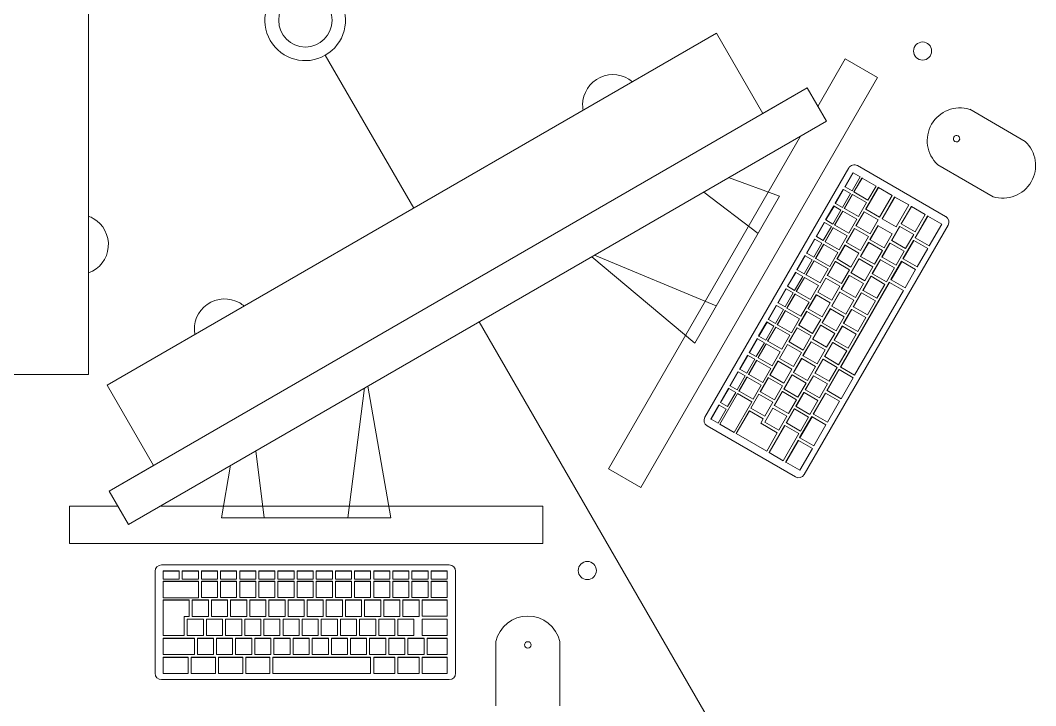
# Model space of a CAD drawing. Header units: millimetres. Extents: x 155927 to 326028, y -36033 to 97293.
# Drawn here: x 183388 to 184395, y 20202 to 20882 of the extents above; entities that cross this region are included whole.
import ezdxf

# ---------------------------------------------------------------- set-up
doc = ezdxf.new("R2010")
doc.units = ezdxf.units.MM
doc.header["$MEASUREMENT"] = 0
for name, color, linetype, lineweight in [('A-GENM', 8, 'CONTINUOUS', 9), ('E-ELEC-EQPM', 8, 'CONTINUOUS', 9), ('I-FURN', 8, 'CONTINUOUS', 9)]:
    doc.layers.add(name, color=color, linetype=linetype, lineweight=lineweight)

msp = doc.modelspace()

# ---------------------------------------------------------------- linework, layer by layer
at = {"layer": 'A-GENM'}
for p, q in [((184384.9, 20761.9), (184329.9, 20793.7)), ((184067, 20488.2), (184209.8, 20735.5)), ((184218.4, 20737.8), (184306, 20687.2)), ((184298.2, 20738.7), (184353.1, 20707)), ((184205.9, 20716.9), (184213.9, 20730.8)), ((184214.2, 20730.6), (184206.2, 20716.8)), ((184213.1, 20712.8), (184221.1, 20726.7)), ((184214.2, 20730.6), (184213.9, 20730.8)), ((184221.1, 20726.7), (184214.2, 20730.6)), ((184214.8, 20711.8), (184222.8, 20725.7)), ((184223, 20725.5), (184215, 20711.7)), ((184223, 20725.5), (184222.8, 20725.7)), ((184236.9, 20717.5), (184223, 20725.5)), ((184196.4, 20700.5), (184204.4, 20714.3)), ((184204.7, 20714.2), (184196.7, 20700.3)), ((184204.7, 20714.2), (184204.4, 20714.3)), ((184211.6, 20710.2), (184204.7, 20714.2)), ((184206.2, 20716.8), (184205.9, 20716.9)), ((184206.2, 20716.8), (184213.1, 20712.8)), ((184215, 20711.7), (184214.8, 20711.8)), ((184215, 20711.7), (184228.9, 20703.7)), ((184226.5, 20694.7), (184239, 20716.3)), ((184239.2, 20716.2), (184226.7, 20694.5)), ((184228.9, 20703.7), (184236.9, 20717.5)), ((184239.2, 20716.2), (184239, 20716.3)), ((184253, 20708.2), (184239.2, 20716.2)), ((184203.6, 20696.3), (184211.6, 20710.2)), ((184205.3, 20695.4), (184213.3, 20709.2)), ((184213.5, 20709.1), (184205.5, 20695.2)), ((184213.5, 20709.1), (184213.3, 20709.2)), ((184227.4, 20701.1), (184213.5, 20709.1)), ((184219.4, 20687.2), (184227.4, 20701.1)), ((184240.5, 20686.6), (184253, 20708.2)), ((184242.9, 20685.2), (184255.4, 20706.9)), ((184255.6, 20706.7), (184243.1, 20685.1)), ((184255.6, 20706.7), (184255.4, 20706.9)), ((184269.4, 20698.8), (184255.6, 20706.7)), ((184186.9, 20684), (184194.9, 20697.9)), ((184195.2, 20697.7), (184187.2, 20683.9)), ((184194.1, 20679.9), (184202.1, 20693.7)), ((184195.2, 20697.7), (184194.9, 20697.9)), ((184202.1, 20693.7), (184195.2, 20697.7)), ((184195.8, 20678.9), (184203.8, 20692.8)), ((184204, 20692.6), (184196, 20678.8)), ((184196.7, 20700.3), (184196.4, 20700.5)), ((184196.7, 20700.3), (184203.6, 20696.3)), ((184204, 20692.6), (184203.8, 20692.8)), ((184217.9, 20684.6), (184204, 20692.6)), ((184205.5, 20695.2), (184205.3, 20695.4)), ((184205.5, 20695.2), (184219.4, 20687.2)), ((184217, 20678.2), (184225, 20692.1)), ((184225.2, 20692), (184217.2, 20678.1)), ((184225.2, 20692), (184225, 20692.1)), ((184239, 20684), (184225.2, 20692)), ((184226.7, 20694.5), (184226.5, 20694.7)), ((184226.7, 20694.5), (184240.5, 20686.6)), ((184256.9, 20677.1), (184269.4, 20698.8)), ((184261.7, 20680.1), (184271.7, 20697.4)), ((184272, 20697.3), (184262, 20680)), ((184272, 20697.3), (184271.7, 20697.4)), ((184285.8, 20689.3), (184272, 20697.3)), ((184177.4, 20667.6), (184185.4, 20681.4)), ((184185.7, 20681.3), (184177.7, 20667.4)), ((184185.7, 20681.3), (184185.4, 20681.4)), ((184192.6, 20677.3), (184185.7, 20681.3)), ((184187.2, 20683.9), (184186.9, 20684)), ((184187.2, 20683.9), (184194.1, 20679.9)), ((184209.9, 20670.8), (184217.9, 20684.6)), ((184231, 20670.1), (184239, 20684)), ((184243.1, 20685.1), (184242.9, 20685.2)), ((184243.1, 20685.1), (184256.9, 20677.1)), ((184275.6, 20666.3), (184288.1, 20687.9)), ((184275.8, 20672), (184285.8, 20689.3)), ((184288.4, 20687.8), (184275.9, 20666.2)), ((184288.4, 20687.8), (184288.1, 20687.9)), ((184302.2, 20679.8), (184288.4, 20687.8)), ((184308.4, 20678.6), (184165.6, 20431.3)), ((184184.6, 20663.4), (184192.6, 20677.3)), ((184186.3, 20662.4), (184194.3, 20676.3)), ((184194.5, 20676.2), (184186.5, 20662.3)), ((184194.5, 20676.2), (184194.3, 20676.3)), ((184208.4, 20668.2), (184194.5, 20676.2)), ((184196, 20678.8), (184195.8, 20678.9)), ((184196, 20678.8), (184209.9, 20670.8)), ((184207.5, 20661.8), (184215.5, 20675.6)), ((184215.7, 20675.5), (184207.7, 20661.6)), ((184215.7, 20675.5), (184215.5, 20675.6)), ((184229.5, 20667.5), (184215.7, 20675.5)), ((184217.2, 20678.1), (184217, 20678.2)), ((184217.2, 20678.1), (184231, 20670.1)), ((184230.9, 20664.4), (184238.9, 20678.3)), ((184239.1, 20678.2), (184231.1, 20664.3)), ((184239.1, 20678.2), (184238.9, 20678.3)), ((184252.9, 20670.2), (184239.1, 20678.2)), ((184252.2, 20663.6), (184260.2, 20677.5)), ((184260.5, 20677.4), (184252.5, 20663.5)), ((184260.5, 20677.4), (184260.2, 20677.5)), ((184274.3, 20669.4), (184260.5, 20677.4)), ((184262, 20680), (184261.7, 20680.1)), ((184262, 20680), (184275.8, 20672)), ((184289.7, 20658.2), (184302.2, 20679.8)), ((184167.9, 20651.1), (184175.9, 20665)), ((184176.2, 20664.8), (184168.2, 20651)), ((184175.1, 20647), (184183.1, 20660.8)), ((184176.2, 20664.8), (184175.9, 20665)), ((184183.1, 20660.8), (184176.2, 20664.8)), ((184177.7, 20667.4), (184177.4, 20667.6)), ((184177.7, 20667.4), (184184.6, 20663.4)), ((184186.5, 20662.3), (184186.3, 20662.4)), ((184186.5, 20662.3), (184200.4, 20654.3)), ((184200.4, 20654.3), (184208.4, 20668.2)), ((184207.7, 20661.6), (184207.5, 20661.8)), ((184207.7, 20661.6), (184221.5, 20653.7)), ((184221.4, 20648), (184229.4, 20661.8)), ((184221.5, 20653.7), (184229.5, 20667.5)), ((184229.6, 20661.7), (184221.6, 20647.8)), ((184229.6, 20661.7), (184229.4, 20661.8)), ((184243.4, 20653.7), (184229.6, 20661.7)), ((184231.1, 20664.3), (184230.9, 20664.4)), ((184231.1, 20664.3), (184244.9, 20656.3)), ((184242.7, 20647.2), (184250.7, 20661)), ((184251, 20660.9), (184243, 20647)), ((184244.9, 20656.3), (184252.9, 20670.2)), ((184251, 20660.9), (184250.7, 20661)), ((184264.8, 20652.9), (184251, 20660.9)), ((184252.5, 20663.5), (184252.2, 20663.6)), ((184252.5, 20663.5), (184266.3, 20655.5)), ((184263.6, 20645.5), (184274.1, 20663.7)), ((184274.4, 20663.6), (184263.9, 20645.4)), ((184266.3, 20655.5), (184274.3, 20669.4)), ((184274.4, 20663.6), (184274.1, 20663.7)), ((184288.2, 20655.6), (184274.4, 20663.6)), ((184275.9, 20666.2), (184275.6, 20666.3)), ((184275.9, 20666.2), (184289.7, 20658.2)), ((184168.2, 20651), (184167.9, 20651.1)), ((184168.2, 20651), (184175.1, 20647)), ((184176.8, 20646), (184184.8, 20659.8)), ((184185, 20659.7), (184177, 20645.8)), ((184185, 20659.7), (184184.8, 20659.8)), ((184198.9, 20651.7), (184185, 20659.7)), ((184190.9, 20637.9), (184198.9, 20651.7)), ((184198, 20645.3), (184206, 20659.2)), ((184206.2, 20659), (184198.2, 20645.2)), ((184206.2, 20659), (184206, 20659.2)), ((184220, 20651.1), (184206.2, 20659)), ((184212, 20637.2), (184220, 20651.1)), ((184235.4, 20639.9), (184243.4, 20653.7)), ((184256.8, 20639.1), (184264.8, 20652.9)), ((184277.7, 20637.4), (184288.2, 20655.6)), ((184158.4, 20634.7), (184166.4, 20648.5)), ((184166.7, 20648.4), (184158.7, 20634.5)), ((184165.6, 20630.5), (184173.6, 20644.4)), ((184166.7, 20648.4), (184166.4, 20648.5)), ((184173.6, 20644.4), (184166.7, 20648.4)), ((184167.3, 20629.5), (184175.3, 20643.4)), ((184175.5, 20643.3), (184167.5, 20629.4)), ((184175.5, 20643.3), (184175.3, 20643.4)), ((184189.4, 20635.3), (184175.5, 20643.3)), ((184177, 20645.8), (184176.8, 20646)), ((184177, 20645.8), (184190.9, 20637.9)), ((184188.5, 20628.9), (184196.5, 20642.7)), ((184196.7, 20642.6), (184188.7, 20628.7)), ((184196.7, 20642.6), (184196.5, 20642.7)), ((184210.5, 20634.6), (184196.7, 20642.6)), ((184198.2, 20645.2), (184198, 20645.3)), ((184198.2, 20645.2), (184212, 20637.2)), ((184211.9, 20631.5), (184219.9, 20645.4)), ((184220.1, 20645.2), (184212.1, 20631.4)), ((184220.1, 20645.2), (184219.9, 20645.4)), ((184233.9, 20637.3), (184220.1, 20645.2)), ((184221.6, 20647.8), (184221.4, 20648)), ((184221.6, 20647.8), (184235.4, 20639.9)), ((184233.2, 20630.7), (184241.2, 20644.6)), ((184241.5, 20644.4), (184233.5, 20630.6)), ((184241.5, 20644.4), (184241.2, 20644.6)), ((184255.3, 20636.5), (184241.5, 20644.4)), ((184243, 20647), (184242.7, 20647.2)), ((184243, 20647), (184256.8, 20639.1)), ((184251.6, 20624.7), (184262.1, 20642.9)), ((184262.4, 20642.8), (184251.9, 20624.6)), ((184262.4, 20642.8), (184262.1, 20642.9)), ((184276.2, 20634.8), (184262.4, 20642.8)), ((184263.9, 20645.4), (184263.6, 20645.5)), ((184263.9, 20645.4), (184277.7, 20637.4)), ((184148.9, 20618.2), (184156.9, 20632.1)), ((184157.2, 20631.9), (184149.2, 20618.1)), ((184157.2, 20631.9), (184156.9, 20632.1)), ((184164.1, 20627.9), (184157.2, 20631.9)), ((184158.7, 20634.5), (184158.4, 20634.7)), ((184158.7, 20634.5), (184165.6, 20630.5)), ((184181.4, 20621.4), (184189.4, 20635.3)), ((184202.5, 20620.8), (184210.5, 20634.6)), ((184212.1, 20631.4), (184211.9, 20631.5)), ((184212.1, 20631.4), (184225.9, 20623.4)), ((184225.9, 20623.4), (184233.9, 20637.3)), ((184233.5, 20630.6), (184233.2, 20630.7)), ((184233.5, 20630.6), (184247.3, 20622.6)), ((184247.3, 20622.6), (184255.3, 20636.5)), ((184265.7, 20616.6), (184276.2, 20634.8)), ((184156.1, 20614.1), (184164.1, 20627.9)), ((184157.8, 20613.1), (184165.8, 20626.9)), ((184166, 20626.8), (184158, 20612.9)), ((184166, 20626.8), (184165.8, 20626.9)), ((184179.9, 20618.8), (184166, 20626.8)), ((184167.5, 20629.4), (184167.3, 20629.5)), ((184167.5, 20629.4), (184181.4, 20621.4)), ((184179, 20612.4), (184187, 20626.3)), ((184187.2, 20626.1), (184179.2, 20612.3)), ((184187.2, 20626.1), (184187, 20626.3)), ((184201, 20618.2), (184187.2, 20626.1)), ((184188.7, 20628.7), (184188.5, 20628.9)), ((184188.7, 20628.7), (184202.5, 20620.8)), ((184201.6, 20538.1), (184250.1, 20622.1)), ((184250.4, 20622), (184201.9, 20538)), ((184202.4, 20615.1), (184210.4, 20628.9)), ((184210.6, 20628.8), (184202.6, 20614.9)), ((184210.6, 20628.8), (184210.4, 20628.9)), ((184224.4, 20620.8), (184210.6, 20628.8)), ((184216.4, 20607), (184224.4, 20620.8)), ((184223.7, 20614.3), (184231.7, 20628.1)), ((184232, 20628), (184224, 20614.1)), ((184232, 20628), (184231.7, 20628.1)), ((184245.8, 20620), (184232, 20628)), ((184250.4, 20622), (184250.1, 20622.1)), ((184264.2, 20614), (184250.4, 20622)), ((184251.9, 20624.6), (184251.6, 20624.7)), ((184251.9, 20624.6), (184265.7, 20616.6)), ((184139.4, 20601.7), (184147.4, 20615.6)), ((184147.7, 20615.5), (184139.7, 20601.6)), ((184146.6, 20597.6), (184154.6, 20611.5)), ((184147.7, 20615.5), (184147.4, 20615.6)), ((184154.6, 20611.5), (184147.7, 20615.5)), ((184148.3, 20596.6), (184156.3, 20610.5)), ((184156.5, 20610.3), (184148.5, 20596.5)), ((184149.2, 20618.1), (184148.9, 20618.2)), ((184149.2, 20618.1), (184156.1, 20614.1)), ((184156.5, 20610.3), (184156.3, 20610.5)), ((184170.4, 20602.4), (184156.5, 20610.3)), ((184158, 20612.9), (184157.8, 20613.1)), ((184158, 20612.9), (184171.9, 20605)), ((184171.9, 20605), (184179.9, 20618.8)), ((184179.2, 20612.3), (184179, 20612.4)), ((184179.2, 20612.3), (184193, 20604.3)), ((184192.9, 20598.6), (184200.9, 20612.5)), ((184193, 20604.3), (184201, 20618.2)), ((184201.1, 20612.3), (184193.1, 20598.5)), ((184201.1, 20612.3), (184200.9, 20612.5)), ((184214.9, 20604.4), (184201.1, 20612.3)), ((184202.6, 20614.9), (184202.4, 20615.1)), ((184202.6, 20614.9), (184216.4, 20607)), ((184214.2, 20597.8), (184222.2, 20611.7)), ((184222.5, 20611.5), (184214.5, 20597.7)), ((184215.7, 20530), (184264.2, 20614)), ((184222.5, 20611.5), (184222.2, 20611.7)), ((184236.3, 20603.6), (184222.5, 20611.5)), ((184224, 20614.1), (184223.7, 20614.3)), ((184224, 20614.1), (184237.8, 20606.2)), ((184237.8, 20606.2), (184245.8, 20620)), ((184139.7, 20601.6), (184139.4, 20601.7)), ((184139.7, 20601.6), (184146.6, 20597.6)), ((184162.4, 20588.5), (184170.4, 20602.4)), ((184169.5, 20596), (184177.5, 20609.8)), ((184177.7, 20609.7), (184169.7, 20595.8)), ((184177.7, 20609.7), (184177.5, 20609.8)), ((184191.5, 20601.7), (184177.7, 20609.7)), ((184183.5, 20587.8), (184191.5, 20601.7)), ((184206.9, 20590.5), (184214.9, 20604.4)), ((184228.3, 20589.7), (184236.3, 20603.6)), ((184129.9, 20585.3), (184137.9, 20599.1)), ((184138.2, 20599), (184130.2, 20585.2)), ((184137.1, 20581.2), (184145.1, 20595)), ((184138.2, 20599), (184137.9, 20599.1)), ((184145.1, 20595), (184138.2, 20599)), ((184138.8, 20580.2), (184146.8, 20594)), ((184147, 20593.9), (184139, 20580)), ((184147, 20593.9), (184146.8, 20594)), ((184160.9, 20585.9), (184147, 20593.9)), ((184148.5, 20596.5), (184148.3, 20596.6)), ((184148.5, 20596.5), (184162.4, 20588.5)), ((184160, 20579.5), (184168, 20593.4)), ((184168.2, 20593.2), (184160.2, 20579.4)), ((184168.2, 20593.2), (184168, 20593.4)), ((184182, 20585.2), (184168.2, 20593.2)), ((184169.7, 20595.8), (184169.5, 20596)), ((184169.7, 20595.8), (184183.5, 20587.8)), ((184183.4, 20582.2), (184191.4, 20596)), ((184191.6, 20595.9), (184183.6, 20582)), ((184191.6, 20595.9), (184191.4, 20596)), ((184205.4, 20587.9), (184191.6, 20595.9)), ((184193.1, 20598.5), (184192.9, 20598.6)), ((184193.1, 20598.5), (184206.9, 20590.5)), ((184204.7, 20581.4), (184212.7, 20595.2)), ((184213, 20595.1), (184205, 20581.2)), ((184213, 20595.1), (184212.7, 20595.2)), ((184226.8, 20587.1), (184213, 20595.1)), ((184214.5, 20597.7), (184214.2, 20597.8)), ((184214.5, 20597.7), (184228.3, 20589.7)), ((184120.4, 20568.8), (184128.4, 20582.7)), ((184128.7, 20582.6), (184120.7, 20568.7)), ((184128.7, 20582.6), (184128.4, 20582.7)), ((184135.6, 20578.6), (184128.7, 20582.6)), ((184130.2, 20585.2), (184129.9, 20585.3)), ((184130.2, 20585.2), (184137.1, 20581.2)), ((184139, 20580), (184138.8, 20580.2)), ((184139, 20580), (184152.9, 20572.1)), ((184152.9, 20572.1), (184160.9, 20585.9)), ((184174, 20571.4), (184182, 20585.2)), ((184183.6, 20582), (184183.4, 20582.2)), ((184183.6, 20582), (184197.4, 20574)), ((184197.4, 20574), (184205.4, 20587.9)), ((184205, 20581.2), (184204.7, 20581.4)), ((184205, 20581.2), (184218.8, 20573.2)), ((184218.8, 20573.2), (184226.8, 20587.1)), ((184127.6, 20564.7), (184135.6, 20578.6)), ((184129.3, 20563.7), (184137.3, 20577.6)), ((184137.5, 20577.4), (184129.5, 20563.6)), ((184137.5, 20577.4), (184137.3, 20577.6)), ((184151.4, 20569.5), (184137.5, 20577.4)), ((184150.5, 20563.1), (184158.5, 20576.9)), ((184158.7, 20576.8), (184150.7, 20562.9)), ((184158.7, 20576.8), (184158.5, 20576.9)), ((184172.5, 20568.8), (184158.7, 20576.8)), ((184160.2, 20579.4), (184160, 20579.5)), ((184160.2, 20579.4), (184174, 20571.4)), ((184173.9, 20565.7), (184181.9, 20579.6)), ((184182.1, 20579.4), (184174.1, 20565.6)), ((184182.1, 20579.4), (184181.9, 20579.6)), ((184195.9, 20571.4), (184182.1, 20579.4)), ((184187.9, 20557.6), (184195.9, 20571.4)), ((184195.2, 20564.9), (184203.2, 20578.8)), ((184203.5, 20578.6), (184195.5, 20564.8)), ((184203.5, 20578.6), (184203.2, 20578.8)), ((184217.3, 20570.6), (184203.5, 20578.6)), ((184209.3, 20556.8), (184217.3, 20570.6)), ((184110.9, 20552.4), (184118.9, 20566.2)), ((184119.2, 20566.1), (184111.2, 20552.2)), ((184118.1, 20548.3), (184126.1, 20562.1)), ((184119.2, 20566.1), (184118.9, 20566.2)), ((184126.1, 20562.1), (184119.2, 20566.1)), ((184119.8, 20547.3), (184127.8, 20561.1)), ((184128, 20561), (184120, 20547.1)), ((184120.7, 20568.7), (184120.4, 20568.8)), ((184120.7, 20568.7), (184127.6, 20564.7)), ((184128, 20561), (184127.8, 20561.1)), ((184141.9, 20553), (184128, 20561)), ((184129.5, 20563.6), (184129.3, 20563.7)), ((184129.5, 20563.6), (184143.4, 20555.6)), ((184141, 20546.6), (184149, 20560.5)), ((184149.2, 20560.3), (184141.2, 20546.5)), ((184143.4, 20555.6), (184151.4, 20569.5)), ((184149.2, 20560.3), (184149, 20560.5)), ((184163, 20552.3), (184149.2, 20560.3)), ((184150.7, 20562.9), (184150.5, 20563.1)), ((184150.7, 20562.9), (184164.5, 20554.9)), ((184164.4, 20549.3), (184172.4, 20563.1)), ((184164.5, 20554.9), (184172.5, 20568.8)), ((184172.6, 20563), (184164.6, 20549.1)), ((184172.6, 20563), (184172.4, 20563.1)), ((184186.4, 20555), (184172.6, 20563)), ((184174.1, 20565.6), (184173.9, 20565.7)), ((184174.1, 20565.6), (184187.9, 20557.6)), ((184185.7, 20548.5), (184193.7, 20562.3)), ((184194, 20562.2), (184186, 20548.3)), ((184194, 20562.2), (184193.7, 20562.3)), ((184207.8, 20554.2), (184194, 20562.2)), ((184195.5, 20564.8), (184195.2, 20564.9)), ((184195.5, 20564.8), (184209.3, 20556.8)), ((184101.4, 20535.9), (184109.4, 20549.8)), ((184109.7, 20549.6), (184101.7, 20535.8)), ((184109.7, 20549.6), (184109.4, 20549.8)), ((184116.6, 20545.7), (184109.7, 20549.6)), ((184111.2, 20552.2), (184110.9, 20552.4)), ((184111.2, 20552.2), (184118.1, 20548.3)), ((184133.9, 20539.1), (184141.9, 20553)), ((184155, 20538.5), (184163, 20552.3)), ((184178.4, 20541.1), (184186.4, 20555)), ((184199.8, 20540.3), (184207.8, 20554.2)), ((184108.6, 20531.8), (184116.6, 20545.7)), ((184110.3, 20530.8), (184118.3, 20544.7)), ((184118.5, 20544.5), (184110.5, 20530.7)), ((184118.5, 20544.5), (184118.3, 20544.7)), ((184132.4, 20536.5), (184118.5, 20544.5)), ((184120, 20547.1), (184119.8, 20547.3)), ((184120, 20547.1), (184133.9, 20539.1)), ((184131.5, 20530.1), (184139.5, 20544)), ((184139.7, 20543.9), (184131.7, 20530)), ((184139.7, 20543.9), (184139.5, 20544)), ((184153.5, 20535.9), (184139.7, 20543.9)), ((184141.2, 20546.5), (184141, 20546.6)), ((184141.2, 20546.5), (184155, 20538.5)), ((184154.9, 20532.8), (184162.9, 20546.7)), ((184163.1, 20546.5), (184155.1, 20532.7)), ((184163.1, 20546.5), (184162.9, 20546.7)), ((184176.9, 20538.5), (184163.1, 20546.5)), ((184164.6, 20549.1), (184164.4, 20549.3)), ((184164.6, 20549.1), (184178.4, 20541.1)), ((184176.2, 20532), (184184.2, 20545.9)), ((184184.5, 20545.7), (184176.5, 20531.9)), ((184184.5, 20545.7), (184184.2, 20545.9)), ((184198.3, 20537.7), (184184.5, 20545.7)), ((184186, 20548.3), (184185.7, 20548.5)), ((184186, 20548.3), (184199.8, 20540.3)), ((184091.9, 20519.5), (184099.9, 20533.3)), ((184100.2, 20533.2), (184092.2, 20519.3)), ((184100.2, 20533.2), (184099.9, 20533.3)), ((184107.1, 20529.2), (184100.2, 20533.2)), ((184101.7, 20535.8), (184101.4, 20535.9)), ((184101.7, 20535.8), (184108.6, 20531.8)), ((184110.5, 20530.7), (184110.3, 20530.8)), ((184110.5, 20530.7), (184124.4, 20522.7)), ((184124.4, 20522.7), (184132.4, 20536.5)), ((184131.7, 20530), (184131.5, 20530.1)), ((184131.7, 20530), (184145.5, 20522)), ((184145.4, 20516.3), (184153.4, 20530.2)), ((184145.5, 20522), (184153.5, 20535.9)), ((184153.6, 20530.1), (184145.6, 20516.2)), ((184153.6, 20530.1), (184153.4, 20530.2)), ((184167.4, 20522.1), (184153.6, 20530.1)), ((184155.1, 20532.7), (184154.9, 20532.8)), ((184155.1, 20532.7), (184168.9, 20524.7)), ((184166.7, 20515.5), (184174.7, 20529.4)), ((184168.9, 20524.7), (184176.9, 20538.5)), ((184175, 20529.3), (184174.7, 20529.4)), ((184176.5, 20531.9), (184176.2, 20532)), ((184176.5, 20531.9), (184190.3, 20523.9)), ((184188.1, 20514.7), (184200.1, 20535.5)), ((184200.4, 20535.4), (184188.4, 20514.6)), ((184190.3, 20523.9), (184198.3, 20537.7)), ((184200.4, 20535.4), (184200.1, 20535.5)), ((184214.2, 20527.4), (184200.4, 20535.4)), ((184201.9, 20538), (184201.6, 20538.1)), ((184201.9, 20538), (184215.7, 20530)), ((184092.2, 20519.3), (184091.9, 20519.5)), ((184092.2, 20519.3), (184099.1, 20515.3)), ((184099.1, 20515.3), (184107.1, 20529.2)), ((184100.8, 20514.4), (184108.8, 20528.2)), ((184109, 20528.1), (184101, 20514.2)), ((184109, 20528.1), (184108.8, 20528.2)), ((184122.9, 20520.1), (184109, 20528.1)), ((184114.9, 20506.2), (184122.9, 20520.1)), ((184122, 20513.7), (184130, 20527.5)), ((184130.2, 20527.4), (184122.2, 20513.5)), ((184130.2, 20527.4), (184130, 20527.5)), ((184144, 20519.4), (184130.2, 20527.4)), ((184136, 20505.6), (184144, 20519.4)), ((184159.4, 20508.2), (184167.4, 20522.1)), ((184175, 20529.3), (184167, 20515.4)), ((184188.8, 20521.3), (184175, 20529.3)), ((184180.8, 20507.4), (184188.8, 20521.3)), ((184202.2, 20506.6), (184214.2, 20527.4)), ((184081.8, 20481.4), (184099.3, 20511.8)), ((184099.5, 20511.6), (184082, 20481.3)), ((184082.4, 20503), (184090.4, 20516.9)), ((184090.7, 20516.7), (184082.7, 20502.9)), ((184089.6, 20498.9), (184097.6, 20512.7)), ((184090.7, 20516.7), (184090.4, 20516.9)), ((184097.6, 20512.7), (184090.7, 20516.7)), ((184099.5, 20511.6), (184099.3, 20511.8)), ((184113.6, 20503.5), (184099.5, 20511.6)), ((184101, 20514.2), (184100.8, 20514.4)), ((184101, 20514.2), (184114.9, 20506.2)), ((184112.5, 20497.2), (184120.5, 20511.1)), ((184120.7, 20511), (184112.7, 20497.1)), ((184120.7, 20511), (184120.5, 20511.1)), ((184134.5, 20503), (184120.7, 20511)), ((184122.2, 20513.5), (184122, 20513.7)), ((184122.2, 20513.5), (184136, 20505.6)), ((184135.9, 20499.9), (184143.9, 20513.7)), ((184144.1, 20513.6), (184136.1, 20499.8)), ((184144.1, 20513.6), (184143.9, 20513.7)), ((184157.9, 20505.6), (184144.1, 20513.6)), ((184145.6, 20516.2), (184145.4, 20516.3)), ((184145.6, 20516.2), (184159.4, 20508.2)), ((184157.2, 20499.1), (184165.2, 20512.9)), ((184165.5, 20512.8), (184157.5, 20499)), ((184165.5, 20512.8), (184165.2, 20512.9)), ((184179.3, 20504.8), (184165.5, 20512.8)), ((184167, 20515.4), (184166.7, 20515.5)), ((184167, 20515.4), (184180.8, 20507.4)), ((184174.6, 20491.4), (184186.6, 20512.1)), ((184186.9, 20512), (184174.9, 20491.2)), ((184186.9, 20512), (184186.6, 20512.1)), ((184200.7, 20504), (184186.9, 20512)), ((184188.4, 20514.6), (184188.1, 20514.7)), ((184188.4, 20514.6), (184202.2, 20506.6)), ((184072.9, 20486.6), (184080.9, 20500.4)), ((184081.2, 20500.3), (184073.2, 20486.4)), ((184081.2, 20500.3), (184080.9, 20500.4)), ((184088.1, 20496.3), (184081.2, 20500.3)), ((184082.7, 20502.9), (184082.4, 20503)), ((184082.7, 20502.9), (184089.6, 20498.9)), ((184096.1, 20473.2), (184113.6, 20503.5)), ((184126.5, 20489.1), (184134.5, 20503)), ((184136.1, 20499.8), (184135.9, 20499.9)), ((184136.1, 20499.8), (184149.9, 20491.8)), ((184149.9, 20491.8), (184157.9, 20505.6)), ((184171.3, 20491), (184179.3, 20504.8)), ((184188.7, 20483.3), (184200.7, 20504)), ((184080.1, 20482.4), (184088.1, 20496.3)), ((184098, 20472.1), (184111, 20494.6)), ((184111.2, 20494.5), (184098.2, 20472)), ((184111.2, 20494.5), (184111, 20494.6)), ((184125, 20486.5), (184111.2, 20494.5)), ((184112.7, 20497.1), (184112.5, 20497.2)), ((184112.7, 20497.1), (184126.5, 20489.1)), ((184126.4, 20483.4), (184134.4, 20497.3)), ((184134.6, 20497.2), (184126.6, 20483.3)), ((184134.6, 20497.2), (184134.4, 20497.3)), ((184148.4, 20489.2), (184134.6, 20497.2)), ((184140.4, 20475.3), (184148.4, 20489.2)), ((184147.7, 20482.6), (184155.7, 20496.5)), ((184156, 20496.4), (184148, 20482.5)), ((184156, 20496.4), (184155.7, 20496.5)), ((184169.8, 20488.4), (184156, 20496.4)), ((184157.5, 20499), (184157.2, 20499.1)), ((184157.5, 20499), (184171.3, 20491)), ((184174.9, 20491.2), (184174.6, 20491.4)), ((184174.9, 20491.2), (184188.7, 20483.3)), ((184156.9, 20429), (184069.3, 20479.6)), ((184073.2, 20486.4), (184072.9, 20486.6)), ((184073.2, 20486.4), (184080.1, 20482.4)), ((184082, 20481.3), (184081.8, 20481.4)), ((184082, 20481.3), (184096.1, 20473.2)), ((184122.5, 20482.2), (184125, 20486.5)), ((184138.9, 20472.7), (184122.5, 20482.2)), ((184126.6, 20483.3), (184126.4, 20483.4)), ((184126.6, 20483.3), (184140.4, 20475.3)), ((184130.7, 20453.2), (184146.2, 20480)), ((184146.5, 20479.9), (184131, 20453.1)), ((184146.5, 20479.9), (184146.2, 20480)), ((184160.3, 20471.9), (184146.5, 20479.9)), ((184148, 20482.5), (184147.7, 20482.6)), ((184148, 20482.5), (184161.8, 20474.5)), ((184161.1, 20468), (184173.1, 20488.8)), ((184173.4, 20488.6), (184161.4, 20467.8)), ((184161.8, 20474.5), (184169.8, 20488.4)), ((184173.4, 20488.6), (184173.1, 20488.8)), ((184187.2, 20480.7), (184173.4, 20488.6)), ((184175.2, 20459.9), (184187.2, 20480.7)), ((184098.2, 20472), (184098, 20472.1)), ((184098.2, 20472), (184128.4, 20454.5)), ((184128.4, 20454.5), (184138.9, 20472.7)), ((184144.8, 20445.1), (184160.3, 20471.9)), ((184147.1, 20443.7), (184159.6, 20465.4)), ((184159.9, 20465.2), (184147.4, 20443.6)), ((184159.9, 20465.2), (184159.6, 20465.4)), ((184173.7, 20457.3), (184159.9, 20465.2)), ((184161.4, 20467.8), (184161.1, 20468)), ((184161.4, 20467.8), (184175.2, 20459.9)), ((184131, 20453.1), (184130.7, 20453.2)), ((184131, 20453.1), (184144.8, 20445.1)), ((184161.2, 20435.6), (184173.7, 20457.3)), ((184147.4, 20443.6), (184147.1, 20443.7)), ((184147.4, 20443.6), (184161.2, 20435.6)), ((183527.7, 20341.7), (183813.3, 20341.7)), ((183521.4, 20234.2), (183521.4, 20335.4)), ((183529.3, 20335.8), (183545.3, 20335.8)), ((183529.3, 20335.5), (183529.3, 20335.8)), ((183545.3, 20335.5), (183529.3, 20335.5)), ((183529.3, 20335.5), (183529.3, 20327.5)), ((183545.3, 20335.5), (183545.3, 20335.8)), ((183545.3, 20327.5), (183545.3, 20335.5)), ((183548.3, 20335.8), (183564.3, 20335.8)), ((183548.3, 20335.5), (183548.3, 20335.8)), ((183564.3, 20335.5), (183548.3, 20335.5)), ((183548.3, 20335.5), (183548.3, 20327.5)), ((183564.3, 20335.5), (183564.3, 20335.8)), ((183564.3, 20327.5), (183564.3, 20335.5)), ((183567.3, 20335.8), (183583.3, 20335.8)), ((183567.3, 20335.5), (183567.3, 20335.8)), ((183583.3, 20335.5), (183567.3, 20335.5)), ((183567.3, 20335.5), (183567.3, 20327.5)), ((183583.3, 20335.5), (183583.3, 20335.8)), ((183583.3, 20327.5), (183583.3, 20335.5)), ((183586.3, 20335.8), (183602.3, 20335.8)), ((183586.3, 20335.5), (183586.3, 20335.8)), ((183602.3, 20335.5), (183586.3, 20335.5)), ((183586.3, 20335.5), (183586.3, 20327.5)), ((183602.3, 20335.5), (183602.3, 20335.8)), ((183602.3, 20327.5), (183602.3, 20335.5)), ((183605.3, 20335.8), (183621.3, 20335.8)), ((183605.3, 20335.5), (183605.3, 20335.8)), ((183621.3, 20335.5), (183605.3, 20335.5)), ((183605.3, 20335.5), (183605.3, 20327.5)), ((183621.3, 20335.5), (183621.3, 20335.8)), ((183621.3, 20327.5), (183621.3, 20335.5)), ((183624.3, 20335.8), (183640.3, 20335.8)), ((183624.3, 20335.5), (183624.3, 20335.8)), ((183640.3, 20335.5), (183624.3, 20335.5)), ((183624.3, 20335.5), (183624.3, 20327.5)), ((183640.3, 20335.5), (183640.3, 20335.8)), ((183640.3, 20327.5), (183640.3, 20335.5)), ((183643.3, 20335.8), (183659.3, 20335.8)), ((183643.3, 20335.5), (183643.3, 20335.8)), ((183659.3, 20335.5), (183643.3, 20335.5)), ((183643.3, 20335.5), (183643.3, 20327.5)), ((183659.3, 20335.5), (183659.3, 20335.8)), ((183659.3, 20327.5), (183659.3, 20335.5)), ((183662.3, 20335.8), (183678.3, 20335.8)), ((183662.3, 20335.5), (183662.3, 20335.8)), ((183678.3, 20335.5), (183662.3, 20335.5)), ((183662.3, 20335.5), (183662.3, 20327.5)), ((183678.3, 20335.5), (183678.3, 20335.8)), ((183678.3, 20327.5), (183678.3, 20335.5)), ((183681.3, 20335.8), (183697.3, 20335.8)), ((183681.3, 20335.5), (183681.3, 20335.8)), ((183697.3, 20335.5), (183681.3, 20335.5)), ((183681.3, 20335.5), (183681.3, 20327.5)), ((183697.3, 20335.5), (183697.3, 20335.8)), ((183697.3, 20327.5), (183697.3, 20335.5)), ((183700.3, 20335.8), (183716.3, 20335.8)), ((183700.3, 20335.5), (183700.3, 20335.8)), ((183716.3, 20335.5), (183700.3, 20335.5)), ((183700.3, 20335.5), (183700.3, 20327.5)), ((183716.3, 20335.5), (183716.3, 20335.8)), ((183716.3, 20327.5), (183716.3, 20335.5)), ((183719.3, 20335.8), (183735.3, 20335.8)), ((183719.3, 20335.5), (183719.3, 20335.8)), ((183735.3, 20335.5), (183719.3, 20335.5)), ((183719.3, 20335.5), (183719.3, 20327.5)), ((183735.3, 20335.5), (183735.3, 20335.8)), ((183735.3, 20327.5), (183735.3, 20335.5)), ((183738.3, 20335.8), (183754.3, 20335.8)), ((183738.3, 20335.5), (183738.3, 20335.8)), ((183754.3, 20335.5), (183738.3, 20335.5)), ((183738.3, 20335.5), (183738.3, 20327.5)), ((183754.3, 20335.5), (183754.3, 20335.8)), ((183754.3, 20327.5), (183754.3, 20335.5)), ((183757.3, 20335.8), (183773.3, 20335.8)), ((183757.3, 20335.5), (183757.3, 20335.8)), ((183773.3, 20335.5), (183757.3, 20335.5)), ((183757.3, 20335.5), (183757.3, 20327.5)), ((183773.3, 20335.5), (183773.3, 20335.8)), ((183773.3, 20327.5), (183773.3, 20335.5)), ((183776.3, 20335.8), (183792.3, 20335.8)), ((183776.3, 20335.5), (183776.3, 20335.8)), ((183792.3, 20335.5), (183776.3, 20335.5)), ((183776.3, 20335.5), (183776.3, 20327.5)), ((183792.3, 20335.5), (183792.3, 20335.8)), ((183792.3, 20327.5), (183792.3, 20335.5)), ((183795.3, 20335.8), (183811.3, 20335.8)), ((183795.3, 20335.5), (183795.3, 20335.8)), ((183811.3, 20335.5), (183795.3, 20335.5)), ((183795.3, 20335.5), (183795.3, 20327.5)), ((183811.3, 20335.5), (183811.3, 20335.8)), ((183811.3, 20327.5), (183811.3, 20335.5)), ((183819.6, 20335.4), (183819.6, 20234.2)), ((183529.3, 20327.5), (183545.3, 20327.5)), ((183529.3, 20325.5), (183564.3, 20325.5)), ((183529.3, 20325.2), (183529.3, 20325.5)), ((183564.3, 20325.2), (183529.3, 20325.2)), ((183529.3, 20325.2), (183529.3, 20309)), ((183548.3, 20327.5), (183564.3, 20327.5)), ((183564.3, 20325.2), (183564.3, 20325.5)), ((183564.3, 20309), (183564.3, 20325.2)), ((183567.3, 20327.5), (183583.3, 20327.5)), ((183567.3, 20325.5), (183583.3, 20325.5)), ((183567.3, 20325.2), (183567.3, 20325.5)), ((183583.3, 20325.2), (183567.3, 20325.2)), ((183567.3, 20325.2), (183567.3, 20309.3)), ((183583.3, 20325.2), (183583.3, 20325.5)), ((183583.3, 20309.3), (183583.3, 20325.2)), ((183586.3, 20327.5), (183602.3, 20327.5)), ((183586.3, 20325.5), (183602.3, 20325.5)), ((183586.3, 20325.2), (183586.3, 20325.5)), ((183602.3, 20325.2), (183586.3, 20325.2)), ((183586.3, 20325.2), (183586.3, 20309.3)), ((183602.3, 20325.2), (183602.3, 20325.5)), ((183602.3, 20309.3), (183602.3, 20325.2)), ((183605.3, 20327.5), (183621.3, 20327.5)), ((183605.3, 20325.5), (183621.3, 20325.5)), ((183605.3, 20325.2), (183605.3, 20325.5)), ((183621.3, 20325.2), (183605.3, 20325.2)), ((183605.3, 20325.2), (183605.3, 20309.3)), ((183621.3, 20325.2), (183621.3, 20325.5)), ((183621.3, 20309.3), (183621.3, 20325.2)), ((183624.3, 20327.5), (183640.3, 20327.5)), ((183624.3, 20325.5), (183640.3, 20325.5)), ((183624.3, 20325.2), (183624.3, 20325.5)), ((183640.3, 20325.2), (183624.3, 20325.2)), ((183624.3, 20325.2), (183624.3, 20309.3)), ((183640.3, 20325.2), (183640.3, 20325.5)), ((183640.3, 20309.3), (183640.3, 20325.2)), ((183643.3, 20327.5), (183659.3, 20327.5)), ((183643.3, 20325.5), (183659.3, 20325.5)), ((183643.3, 20325.2), (183643.3, 20325.5)), ((183659.3, 20325.2), (183643.3, 20325.2)), ((183643.3, 20325.2), (183643.3, 20309.3)), ((183659.3, 20325.2), (183659.3, 20325.5)), ((183659.3, 20309.3), (183659.3, 20325.2)), ((183662.3, 20327.5), (183678.3, 20327.5)), ((183662.3, 20325.5), (183678.3, 20325.5)), ((183662.3, 20325.2), (183662.3, 20325.5)), ((183678.3, 20325.2), (183662.3, 20325.2)), ((183662.3, 20325.2), (183662.3, 20309.3)), ((183678.3, 20325.2), (183678.3, 20325.5)), ((183678.3, 20309.3), (183678.3, 20325.2)), ((183681.3, 20327.5), (183697.3, 20327.5)), ((183681.3, 20325.5), (183697.3, 20325.5)), ((183681.3, 20325.2), (183681.3, 20325.5)), ((183697.3, 20325.2), (183681.3, 20325.2)), ((183681.3, 20325.2), (183681.3, 20309.3)), ((183697.3, 20325.2), (183697.3, 20325.5)), ((183697.3, 20309.3), (183697.3, 20325.2)), ((183700.3, 20327.5), (183716.3, 20327.5)), ((183700.3, 20325.5), (183716.3, 20325.5)), ((183700.3, 20325.2), (183700.3, 20325.5)), ((183716.3, 20325.2), (183700.3, 20325.2)), ((183700.3, 20325.2), (183700.3, 20309.3)), ((183716.3, 20325.2), (183716.3, 20325.5)), ((183716.3, 20309.3), (183716.3, 20325.2)), ((183719.3, 20327.5), (183735.3, 20327.5)), ((183719.3, 20325.5), (183735.3, 20325.5)), ((183719.3, 20325.2), (183719.3, 20325.5)), ((183735.3, 20325.2), (183719.3, 20325.2)), ((183719.3, 20325.2), (183719.3, 20309.3)), ((183735.3, 20325.2), (183735.3, 20325.5)), ((183735.3, 20309.3), (183735.3, 20325.2)), ((183738.3, 20327.5), (183754.3, 20327.5)), ((183738.3, 20325.5), (183754.3, 20325.5)), ((183738.3, 20325.2), (183738.3, 20325.5)), ((183754.3, 20325.2), (183738.3, 20325.2)), ((183738.3, 20325.2), (183738.3, 20309.3)), ((183754.3, 20325.2), (183754.3, 20325.5)), ((183754.3, 20309.3), (183754.3, 20325.2)), ((183757.3, 20327.5), (183773.3, 20327.5)), ((183757.3, 20325.5), (183773.3, 20325.5)), ((183757.3, 20325.2), (183757.3, 20325.5)), ((183773.3, 20325.2), (183757.3, 20325.2)), ((183757.3, 20325.2), (183757.3, 20309.3)), ((183773.3, 20325.2), (183773.3, 20325.5)), ((183773.3, 20309.3), (183773.3, 20325.2)), ((183776.3, 20327.5), (183792.3, 20327.5)), ((183776.3, 20325.5), (183792.3, 20325.5)), ((183776.3, 20325.2), (183776.3, 20325.5)), ((183792.3, 20325.2), (183776.3, 20325.2)), ((183776.3, 20325.2), (183776.3, 20309.3)), ((183792.3, 20325.2), (183792.3, 20325.5)), ((183792.3, 20309.3), (183792.3, 20325.2)), ((183795.3, 20327.5), (183811.3, 20327.5)), ((183795.3, 20325.5), (183811.3, 20325.5)), ((183795.3, 20325.2), (183795.3, 20325.5)), ((183811.3, 20325.2), (183795.3, 20325.2)), ((183795.3, 20325.2), (183795.3, 20309.3)), ((183811.3, 20325.2), (183811.3, 20325.5)), ((183811.3, 20309.3), (183811.3, 20325.2)), ((183529.3, 20309), (183564.3, 20309)), ((183567.3, 20309.3), (183583.3, 20309.3)), ((183586.3, 20309.3), (183602.3, 20309.3)), ((183605.3, 20309.3), (183621.3, 20309.3)), ((183624.3, 20309.3), (183640.3, 20309.3)), ((183643.3, 20309.3), (183659.3, 20309.3)), ((183662.3, 20309.3), (183678.3, 20309.3)), ((183681.3, 20309.3), (183697.3, 20309.3)), ((183700.3, 20309.3), (183716.3, 20309.3)), ((183719.3, 20309.3), (183735.3, 20309.3)), ((183738.3, 20309.3), (183754.3, 20309.3)), ((183757.3, 20309.3), (183773.3, 20309.3)), ((183776.3, 20309.3), (183792.3, 20309.3)), ((183795.3, 20309.3), (183811.3, 20309.3)), ((183529.3, 20306.9), (183555.3, 20306.9)), ((183529.3, 20306.6), (183529.3, 20306.9)), ((183555.3, 20306.6), (183529.3, 20306.6)), ((183529.3, 20306.6), (183529.3, 20271.7)), ((183555.3, 20306.6), (183555.3, 20306.9)), ((183555.3, 20290.6), (183555.3, 20306.6)), ((183558.3, 20306.9), (183574.3, 20306.9)), ((183558.3, 20306.6), (183558.3, 20306.9)), ((183574.3, 20306.6), (183558.3, 20306.6)), ((183558.3, 20306.6), (183558.3, 20290.6)), ((183574.3, 20306.6), (183574.3, 20306.9)), ((183574.3, 20290.6), (183574.3, 20306.6)), ((183577.3, 20306.9), (183593.3, 20306.9)), ((183577.3, 20306.6), (183577.3, 20306.9)), ((183593.3, 20306.6), (183577.3, 20306.6)), ((183577.3, 20306.6), (183577.3, 20290.6)), ((183593.3, 20306.6), (183593.3, 20306.9)), ((183593.3, 20290.6), (183593.3, 20306.6)), ((183596.3, 20306.9), (183612.3, 20306.9)), ((183596.3, 20306.6), (183596.3, 20306.9)), ((183612.3, 20306.6), (183596.3, 20306.6)), ((183596.3, 20306.6), (183596.3, 20290.6)), ((183612.3, 20306.6), (183612.3, 20306.9)), ((183612.3, 20290.6), (183612.3, 20306.6)), ((183615.3, 20306.9), (183631.3, 20306.9)), ((183615.3, 20306.6), (183615.3, 20306.9)), ((183631.3, 20306.6), (183615.3, 20306.6)), ((183615.3, 20306.6), (183615.3, 20290.6)), ((183631.3, 20306.6), (183631.3, 20306.9)), ((183631.3, 20290.6), (183631.3, 20306.6)), ((183634.3, 20306.9), (183650.3, 20306.9)), ((183634.3, 20306.6), (183634.3, 20306.9)), ((183650.3, 20306.6), (183634.3, 20306.6)), ((183634.3, 20306.6), (183634.3, 20290.6)), ((183650.3, 20306.6), (183650.3, 20306.9)), ((183650.3, 20290.6), (183650.3, 20306.6)), ((183653.3, 20306.9), (183669.3, 20306.9)), ((183653.3, 20306.6), (183653.3, 20306.9)), ((183669.3, 20306.6), (183653.3, 20306.6)), ((183653.3, 20306.6), (183653.3, 20290.6)), ((183669.3, 20306.6), (183669.3, 20306.9)), ((183669.3, 20290.6), (183669.3, 20306.6)), ((183672.3, 20306.9), (183688.3, 20306.9)), ((183672.3, 20306.6), (183672.3, 20306.9)), ((183688.3, 20306.6), (183672.3, 20306.6)), ((183672.3, 20306.6), (183672.3, 20290.6)), ((183688.3, 20306.6), (183688.3, 20306.9)), ((183688.3, 20290.6), (183688.3, 20306.6)), ((183691.3, 20306.9), (183707.3, 20306.9)), ((183691.3, 20306.6), (183691.3, 20306.9)), ((183707.3, 20306.6), (183691.3, 20306.6)), ((183691.3, 20306.6), (183691.3, 20290.6)), ((183707.3, 20306.6), (183707.3, 20306.9)), ((183707.3, 20290.6), (183707.3, 20306.6)), ((183710.3, 20306.9), (183726.3, 20306.9)), ((183710.3, 20306.6), (183710.3, 20306.9)), ((183726.3, 20306.6), (183710.3, 20306.6)), ((183710.3, 20306.6), (183710.3, 20290.6)), ((183726.3, 20306.6), (183726.3, 20306.9)), ((183726.3, 20290.6), (183726.3, 20306.6)), ((183729.3, 20306.9), (183745.3, 20306.9)), ((183729.3, 20306.6), (183729.3, 20306.9)), ((183745.3, 20306.6), (183729.3, 20306.6)), ((183729.3, 20306.6), (183729.3, 20290.6)), ((183745.3, 20306.6), (183745.3, 20306.9)), ((183745.3, 20290.6), (183745.3, 20306.6)), ((183748.3, 20306.9), (183764.3, 20306.9)), ((183748.3, 20306.6), (183748.3, 20306.9)), ((183764.3, 20306.6), (183748.3, 20306.6)), ((183748.3, 20306.6), (183748.3, 20290.6)), ((183764.3, 20306.6), (183764.3, 20306.9)), ((183764.3, 20290.6), (183764.3, 20306.6)), ((183767.3, 20306.9), (183783.3, 20306.9)), ((183767.3, 20306.6), (183767.3, 20306.9)), ((183783.3, 20306.6), (183767.3, 20306.6)), ((183767.3, 20306.6), (183767.3, 20290.6)), ((183783.3, 20306.6), (183783.3, 20306.9)), ((183783.3, 20290.6), (183783.3, 20306.6)), ((183786.3, 20306.9), (183811.3, 20306.9)), ((183786.3, 20306.6), (183786.3, 20306.9)), ((183811.3, 20306.6), (183786.3, 20306.6)), ((183786.3, 20306.6), (183786.3, 20290.7)), ((183811.3, 20306.6), (183811.3, 20306.9)), ((183811.3, 20290.7), (183811.3, 20306.6)), ((183550.3, 20271.7), (183550.3, 20290.6)), ((183550.3, 20290.6), (183555.3, 20290.6)), ((183553.3, 20287.9), (183569.3, 20287.9)), ((183553.3, 20287.7), (183553.3, 20287.9)), ((183569.3, 20287.7), (183553.3, 20287.7)), ((183553.3, 20287.7), (183553.3, 20271.7)), ((183558.3, 20290.6), (183574.3, 20290.6)), ((183569.3, 20287.7), (183569.3, 20287.9)), ((183569.3, 20271.7), (183569.3, 20287.7)), ((183572.3, 20287.9), (183588.3, 20287.9)), ((183572.3, 20287.7), (183572.3, 20287.9)), ((183588.3, 20287.7), (183572.3, 20287.7)), ((183572.3, 20287.7), (183572.3, 20271.7)), ((183577.3, 20290.6), (183593.3, 20290.6)), ((183588.3, 20287.7), (183588.3, 20287.9)), ((183588.3, 20271.7), (183588.3, 20287.7)), ((183591.3, 20287.9), (183607.3, 20287.9)), ((183591.3, 20287.7), (183591.3, 20287.9)), ((183607.3, 20287.7), (183591.3, 20287.7)), ((183591.3, 20287.7), (183591.3, 20271.7)), ((183596.3, 20290.6), (183612.3, 20290.6)), ((183607.3, 20287.7), (183607.3, 20287.9)), ((183607.3, 20271.7), (183607.3, 20287.7)), ((183610.3, 20287.9), (183626.3, 20287.9)), ((183610.3, 20287.7), (183610.3, 20287.9)), ((183626.3, 20287.7), (183610.3, 20287.7)), ((183610.3, 20287.7), (183610.3, 20271.7)), ((183615.3, 20290.6), (183631.3, 20290.6)), ((183626.3, 20287.7), (183626.3, 20287.9)), ((183626.3, 20271.7), (183626.3, 20287.7)), ((183629.3, 20287.9), (183645.3, 20287.9)), ((183629.3, 20287.7), (183629.3, 20287.9)), ((183645.3, 20287.7), (183629.3, 20287.7)), ((183629.3, 20287.7), (183629.3, 20271.7)), ((183634.3, 20290.6), (183650.3, 20290.6)), ((183645.3, 20287.7), (183645.3, 20287.9)), ((183645.3, 20271.7), (183645.3, 20287.7)), ((183648.3, 20287.9), (183664.3, 20287.9)), ((183648.3, 20287.7), (183648.3, 20287.9)), ((183664.3, 20287.7), (183648.3, 20287.7)), ((183648.3, 20287.7), (183648.3, 20271.7)), ((183653.3, 20290.6), (183669.3, 20290.6)), ((183664.3, 20287.7), (183664.3, 20287.9)), ((183664.3, 20271.7), (183664.3, 20287.7)), ((183667.3, 20287.9), (183683.3, 20287.9)), ((183667.3, 20287.7), (183667.3, 20287.9)), ((183683.3, 20287.7), (183667.3, 20287.7)), ((183667.3, 20287.7), (183667.3, 20271.7)), ((183672.3, 20290.6), (183688.3, 20290.6)), ((183683.3, 20287.7), (183683.3, 20287.9)), ((183683.3, 20271.7), (183683.3, 20287.7)), ((183686.3, 20287.9), (183702.3, 20287.9)), ((183686.3, 20287.7), (183686.3, 20287.9)), ((183702.3, 20287.7), (183686.3, 20287.7)), ((183686.3, 20287.7), (183686.3, 20271.7)), ((183691.3, 20290.6), (183707.3, 20290.6)), ((183702.3, 20287.7), (183702.3, 20287.9)), ((183702.3, 20271.7), (183702.3, 20287.7)), ((183705.3, 20287.9), (183721.3, 20287.9)), ((183705.3, 20287.7), (183705.3, 20287.9)), ((183721.3, 20287.7), (183705.3, 20287.7)), ((183705.3, 20287.7), (183705.3, 20271.7)), ((183710.3, 20290.6), (183726.3, 20290.6)), ((183721.3, 20287.7), (183721.3, 20287.9)), ((183721.3, 20271.7), (183721.3, 20287.7)), ((183724.3, 20287.9), (183740.3, 20287.9)), ((183724.3, 20287.7), (183724.3, 20287.9)), ((183740.3, 20287.7), (183724.3, 20287.7)), ((183724.3, 20287.7), (183724.3, 20271.7)), ((183729.3, 20290.6), (183745.3, 20290.6)), ((183740.3, 20287.7), (183740.3, 20287.9)), ((183740.3, 20271.7), (183740.3, 20287.7)), ((183743.3, 20287.9), (183759.3, 20287.9)), ((183743.3, 20287.7), (183743.3, 20287.9)), ((183759.3, 20287.7), (183743.3, 20287.7)), ((183743.3, 20287.7), (183743.3, 20271.7)), ((183748.3, 20290.6), (183764.3, 20290.6)), ((183759.3, 20287.7), (183759.3, 20287.9)), ((183759.3, 20271.7), (183759.3, 20287.7)), ((183762.3, 20287.9), (183778.3, 20287.9)), ((183762.3, 20287.7), (183762.3, 20287.9)), ((183778.3, 20287.7), (183762.3, 20287.7)), ((183762.3, 20287.7), (183762.3, 20271.7)), ((183767.3, 20290.6), (183783.3, 20290.6)), ((183778.3, 20287.7), (183778.3, 20287.9)), ((183778.3, 20271.7), (183778.3, 20287.7)), ((183786.3, 20290.7), (183811.3, 20290.7)), ((183786.3, 20287.9), (183811.3, 20287.9)), ((183786.3, 20287.7), (183786.3, 20287.9)), ((183811.3, 20287.7), (183786.3, 20287.7)), ((183786.3, 20287.7), (183786.3, 20271.7)), ((183811.3, 20287.7), (183811.3, 20287.9)), ((183811.3, 20271.7), (183811.3, 20287.7)), ((183529.3, 20271.7), (183550.3, 20271.7)), ((183529.3, 20269), (183560.3, 20269)), ((183529.3, 20268.7), (183529.3, 20269)), ((183560.3, 20268.7), (183529.3, 20268.7)), ((183529.3, 20268.7), (183529.3, 20252.8)), ((183553.3, 20271.7), (183569.3, 20271.7)), ((183560.3, 20268.7), (183560.3, 20269)), ((183560.3, 20252.8), (183560.3, 20268.7)), ((183563.3, 20269), (183579.3, 20269)), ((183563.3, 20268.7), (183563.3, 20269)), ((183579.3, 20268.7), (183563.3, 20268.7)), ((183563.3, 20268.7), (183563.3, 20252.8)), ((183572.3, 20271.7), (183588.3, 20271.7)), ((183579.3, 20268.7), (183579.3, 20269)), ((183579.3, 20252.8), (183579.3, 20268.7)), ((183582.3, 20269), (183598.3, 20269)), ((183582.3, 20268.7), (183582.3, 20269)), ((183598.3, 20268.7), (183582.3, 20268.7)), ((183582.3, 20268.7), (183582.3, 20252.8)), ((183591.3, 20271.7), (183607.3, 20271.7)), ((183598.3, 20268.7), (183598.3, 20269)), ((183598.3, 20252.8), (183598.3, 20268.7)), ((183601.3, 20269), (183617.3, 20269)), ((183601.3, 20268.7), (183601.3, 20269)), ((183617.3, 20268.7), (183601.3, 20268.7)), ((183601.3, 20268.7), (183601.3, 20252.8)), ((183610.3, 20271.7), (183626.3, 20271.7)), ((183617.3, 20268.7), (183617.3, 20269)), ((183617.3, 20252.8), (183617.3, 20268.7)), ((183620.3, 20269), (183636.3, 20269)), ((183620.3, 20268.7), (183620.3, 20269)), ((183636.3, 20268.7), (183620.3, 20268.7)), ((183620.3, 20268.7), (183620.3, 20252.8)), ((183629.3, 20271.7), (183645.3, 20271.7)), ((183636.3, 20268.7), (183636.3, 20269)), ((183636.3, 20252.8), (183636.3, 20268.7)), ((183639.3, 20269), (183655.3, 20269)), ((183639.3, 20268.7), (183639.3, 20269)), ((183655.3, 20268.7), (183639.3, 20268.7)), ((183639.3, 20268.7), (183639.3, 20252.8)), ((183648.3, 20271.7), (183664.3, 20271.7)), ((183655.3, 20268.7), (183655.3, 20269)), ((183655.3, 20252.8), (183655.3, 20268.7)), ((183658.3, 20269), (183674.3, 20269)), ((183658.3, 20268.7), (183658.3, 20269)), ((183674.3, 20268.7), (183658.3, 20268.7)), ((183658.3, 20268.7), (183658.3, 20252.8)), ((183667.3, 20271.7), (183683.3, 20271.7)), ((183674.3, 20268.7), (183674.3, 20269)), ((183674.3, 20252.8), (183674.3, 20268.7)), ((183677.3, 20269), (183693.3, 20269)), ((183677.3, 20268.7), (183677.3, 20269)), ((183693.3, 20268.7), (183677.3, 20268.7)), ((183677.3, 20268.7), (183677.3, 20252.8)), ((183686.3, 20271.7), (183702.3, 20271.7)), ((183693.3, 20268.7), (183693.3, 20269)), ((183693.3, 20252.8), (183693.3, 20268.7)), ((183696.3, 20269), (183712.3, 20269)), ((183696.3, 20268.7), (183696.3, 20269)), ((183712.3, 20268.7), (183696.3, 20268.7)), ((183696.3, 20268.7), (183696.3, 20252.8)), ((183705.3, 20271.7), (183721.3, 20271.7)), ((183712.3, 20268.7), (183712.3, 20269)), ((183712.3, 20252.8), (183712.3, 20268.7)), ((183715.3, 20269), (183731.3, 20269)), ((183715.3, 20268.7), (183715.3, 20269)), ((183731.3, 20268.7), (183715.3, 20268.7)), ((183715.3, 20268.7), (183715.3, 20252.8)), ((183724.3, 20271.7), (183740.3, 20271.7)), ((183731.3, 20268.7), (183731.3, 20269)), ((183731.3, 20252.8), (183731.3, 20268.7)), ((183734.3, 20269), (183750.3, 20269)), ((183734.3, 20268.7), (183734.3, 20269)), ((183750.3, 20268.7), (183734.3, 20268.7)), ((183734.3, 20268.7), (183734.3, 20252.8)), ((183743.3, 20271.7), (183759.3, 20271.7)), ((183750.3, 20268.7), (183750.3, 20269)), ((183750.3, 20252.8), (183750.3, 20268.7)), ((183753.3, 20269), (183769.3, 20269)), ((183753.3, 20268.7), (183753.3, 20269)), ((183769.3, 20268.7), (183753.3, 20268.7)), ((183753.3, 20268.7), (183753.3, 20252.8)), ((183762.3, 20271.7), (183778.3, 20271.7)), ((183769.3, 20268.7), (183769.3, 20269)), ((183769.3, 20252.8), (183769.3, 20268.7)), ((183772.3, 20269), (183788.3, 20269)), ((183772.3, 20268.7), (183772.3, 20269)), ((183788.3, 20268.7), (183772.3, 20268.7)), ((183772.3, 20268.7), (183772.3, 20252.8)), ((183786.3, 20271.7), (183811.3, 20271.7)), ((183788.3, 20268.7), (183788.3, 20269)), ((183788.3, 20252.8), (183788.3, 20268.7)), ((183791.3, 20269), (183811.3, 20269)), ((183791.3, 20268.7), (183791.3, 20269)), ((183811.3, 20268.7), (183791.3, 20268.7)), ((183791.3, 20268.7), (183791.3, 20252.8)), ((183811.3, 20268.7), (183811.3, 20269)), ((183811.3, 20252.8), (183811.3, 20268.7)), ((183859.5, 20265.5), (183859.5, 20202)), ((183923, 20202), (183923, 20265.5)), ((183529.3, 20252.8), (183560.3, 20252.8)), ((183529.3, 20250.1), (183554.3, 20250.1)), ((183529.3, 20249.8), (183529.3, 20250.1)), ((183554.3, 20249.8), (183529.3, 20249.8)), ((183529.3, 20249.8), (183529.3, 20233.9)), ((183554.3, 20249.8), (183554.3, 20250.1)), ((183554.3, 20233.9), (183554.3, 20249.8)), ((183557.3, 20250.1), (183581.3, 20250.1)), ((183557.3, 20249.8), (183557.3, 20250.1)), ((183581.3, 20249.8), (183557.3, 20249.8)), ((183557.3, 20249.8), (183557.3, 20233.9)), ((183563.3, 20252.8), (183579.3, 20252.8)), ((183581.3, 20249.8), (183581.3, 20250.1)), ((183581.3, 20233.9), (183581.3, 20249.8)), ((183582.3, 20252.8), (183598.3, 20252.8)), ((183584.3, 20250.1), (183608.3, 20250.1)), ((183584.3, 20249.8), (183584.3, 20250.1)), ((183608.3, 20249.8), (183584.3, 20249.8)), ((183584.3, 20249.8), (183584.3, 20233.9)), ((183601.3, 20252.8), (183617.3, 20252.8)), ((183608.3, 20249.8), (183608.3, 20250.1)), ((183608.3, 20233.9), (183608.3, 20249.8)), ((183611.3, 20250.1), (183635.3, 20250.1)), ((183611.3, 20249.8), (183611.3, 20250.1)), ((183635.3, 20249.8), (183611.3, 20249.8)), ((183611.3, 20249.8), (183611.3, 20233.9)), ((183620.3, 20252.8), (183636.3, 20252.8)), ((183635.3, 20249.8), (183635.3, 20250.1)), ((183635.3, 20233.9), (183635.3, 20249.8)), ((183638.3, 20250.1), (183735.3, 20250.1)), ((183638.3, 20249.8), (183638.3, 20250.1)), ((183735.3, 20249.8), (183638.3, 20249.8)), ((183638.3, 20249.8), (183638.3, 20233.9)), ((183639.3, 20252.8), (183655.3, 20252.8)), ((183658.3, 20252.8), (183674.3, 20252.8)), ((183677.3, 20252.8), (183693.3, 20252.8)), ((183696.3, 20252.8), (183712.3, 20252.8)), ((183715.3, 20252.8), (183731.3, 20252.8)), ((183734.3, 20252.8), (183750.3, 20252.8)), ((183735.3, 20249.8), (183735.3, 20250.1)), ((183735.3, 20233.9), (183735.3, 20249.8)), ((183738.3, 20250.1), (183759.3, 20250.1)), ((183738.3, 20249.8), (183738.3, 20250.1)), ((183759.3, 20249.8), (183738.3, 20249.8)), ((183738.3, 20249.8), (183738.3, 20233.9)), ((183753.3, 20252.8), (183769.3, 20252.8)), ((183759.3, 20249.8), (183759.3, 20250.1)), ((183759.3, 20233.9), (183759.3, 20249.8)), ((183762.3, 20250.1), (183783.3, 20250.1)), ((183762.3, 20249.8), (183762.3, 20250.1)), ((183783.3, 20249.8), (183762.3, 20249.8)), ((183762.3, 20249.8), (183762.3, 20233.9)), ((183772.3, 20252.8), (183788.3, 20252.8)), ((183783.3, 20249.8), (183783.3, 20250.1)), ((183783.3, 20233.9), (183783.3, 20249.8)), ((183786.3, 20250.1), (183811.3, 20250.1)), ((183786.3, 20249.8), (183786.3, 20250.1)), ((183811.3, 20249.8), (183786.3, 20249.8)), ((183786.3, 20249.8), (183786.3, 20233.9)), ((183791.3, 20252.8), (183811.3, 20252.8)), ((183811.3, 20249.8), (183811.3, 20250.1)), ((183811.3, 20233.9), (183811.3, 20249.8)), ((183813.3, 20227.9), (183527.7, 20227.9)), ((183529.3, 20233.9), (183554.3, 20233.9)), ((183557.3, 20233.9), (183581.3, 20233.9)), ((183584.3, 20233.9), (183608.3, 20233.9)), ((183611.3, 20233.9), (183635.3, 20233.9)), ((183638.3, 20233.9), (183735.3, 20233.9)), ((183738.3, 20233.9), (183759.3, 20233.9)), ((183762.3, 20233.9), (183783.3, 20233.9)), ((183786.3, 20233.9), (183811.3, 20233.9))]:
    msp.add_line(p, q, dxfattribs=at)
for centre, radius, start, end in [((184320.2, 20762.6), 32.5, 72.6804, 227.3196), ((184316.8, 20764.6), 3.16, 60, 240), ((184316.8, 20764.6), 3.16, 240, 60), ((184362.8, 20738), 32.5, 252.6804, 47.3196), ((184215.3, 20732.3), 6.35, 60, 150), ((184302.9, 20681.8), 6.35, 330, 60), ((184072.5, 20485.1), 6.35, 150, 240), ((184160.1, 20434.5), 6.35, 240, 330), ((183527.7, 20335.4), 6.35, 90, 180), ((183813.3, 20335.4), 6.35, 0, 90), ((183891.3, 20258.4), 32.5, 12.6804, 167.3196), ((183891.3, 20262.3), 3.16, 0, 180), ((183891.3, 20262.3), 3.16, 180, 0), ((183527.7, 20234.2), 6.35, 180, 270), ((183813.3, 20234.2), 6.35, 270, 0)]:
    msp.add_arc(centre, radius, start, end, dxfattribs=at)
at = {"layer": 'E-ELEC-EQPM'}
for p, q in [((183455.3, 21229), (183455.3, 20530.6)), ((183455.3, 21229), (183455.3, 20530.6)), ((184078.6, 20869.1), (183473.8, 20519.9)), ((184078.6, 20869.1), (183473.8, 20519.9)), ((184124.6, 20789.5), (184078.6, 20869.1)), ((184124.6, 20789.5), (184078.6, 20869.1)), ((184168.5, 20814.9), (183475.7, 20414.9)), ((184168.5, 20814.9), (184124.6, 20789.5)), ((184187.6, 20781.9), (184168.5, 20814.9)), ((184187.6, 20781.9), (184168.5, 20814.9)), ((183494.8, 20381.9), (184187.6, 20781.9)), ((183494.8, 20381.9), (184187.6, 20781.9)), ((183455.3, 20530.6), (183363.4, 20530.6)), ((183455.3, 20530.6), (183363.4, 20530.6)), ((183473.8, 20519.9), (183519.7, 20440.3)), ((183473.8, 20519.9), (183519.7, 20440.3)), ((183519.7, 20440.3), (183475.7, 20414.9)), ((183475.7, 20414.9), (183494.8, 20381.9)), ((183475.7, 20414.9), (183494.8, 20381.9))]:
    msp.add_line(p, q, dxfattribs=at)
at = {"layer": 'I-FURN'}
for p, q in [((183778, 20695.5), (183690.3, 20847.4)), ((183690.3, 20847.4), (183778, 20695.5)), ((184179.1, 20796.6), (184206.4, 20843.9)), ((184206.4, 20843.9), (184238.5, 20825.3)), ((184238.5, 20825.3), (184003.6, 20418.4)), ((183971.5, 20436.9), (184162.1, 20767.2)), ((184141.1, 20707.4), (184090.5, 20725.9)), ((184119.8, 20670.6), (184065.9, 20711.6)), ((184057, 20561.7), (184141.1, 20707.4)), ((183954.8, 20647.5), (184057, 20561.7)), ((184078.3, 20598.6), (183957.6, 20649.1)), ((184245.4, 19886.1), (183843, 20582.9)), ((183843, 20582.9), (184245.4, 19886.1)), ((183712.8, 20388.4), (183729.3, 20517.3)), ((183755.4, 20388.4), (183732.4, 20519.1)), ((183629.7, 20388.4), (183621.2, 20454.9)), ((183596.3, 20440.5), (183587.1, 20388.4)), ((183971.5, 20436.9), (184003.6, 20418.4)), ((183436.3, 20400.1), (183436.3, 20363)), ((183436.3, 20400.1), (183484.3, 20400.1)), ((183526.3, 20400.1), (183906.2, 20400.1)), ((183906.2, 20400.1), (183906.2, 20363)), ((183587.1, 20388.4), (183755.4, 20388.4)), ((183906.2, 20363), (183436.3, 20363))]:
    msp.add_line(p, q, dxfattribs=at)
for centre, radius, start, end in [((183670.3, 20882), 40, 120.0014, 300.0014), ((183670.3, 20882), 40, 300.0014, 120.0014), ((183670.5, 20882), 26.5, 0, 180), ((183670.5, 20882), 26.5, 180, 0), ((184283.1, 20851.5), 9, 0, 180), ((184283.1, 20851.5), 9, 180, 0), ((183975.7, 20798.1), 30, 49.7319, 180), ((183975.7, 20798.1), 30, 180, 190.2681), ((183445, 20659.5), 30, 60.0028, 69.7148), ((183445, 20659.5), 30, 290.2852, 60.0028), ((183590.3, 20575.6), 30, 60.0028, 190.2454), ((183590.3, 20575.6), 30, 49.7546, 60.0028), ((183950.3, 20336.1), 9, 0, 180), ((183950.3, 20336.1), 9, 180, 0)]:
    msp.add_arc(centre, radius, start, end, dxfattribs=at)

doc.saveas('drawing.dxf')
